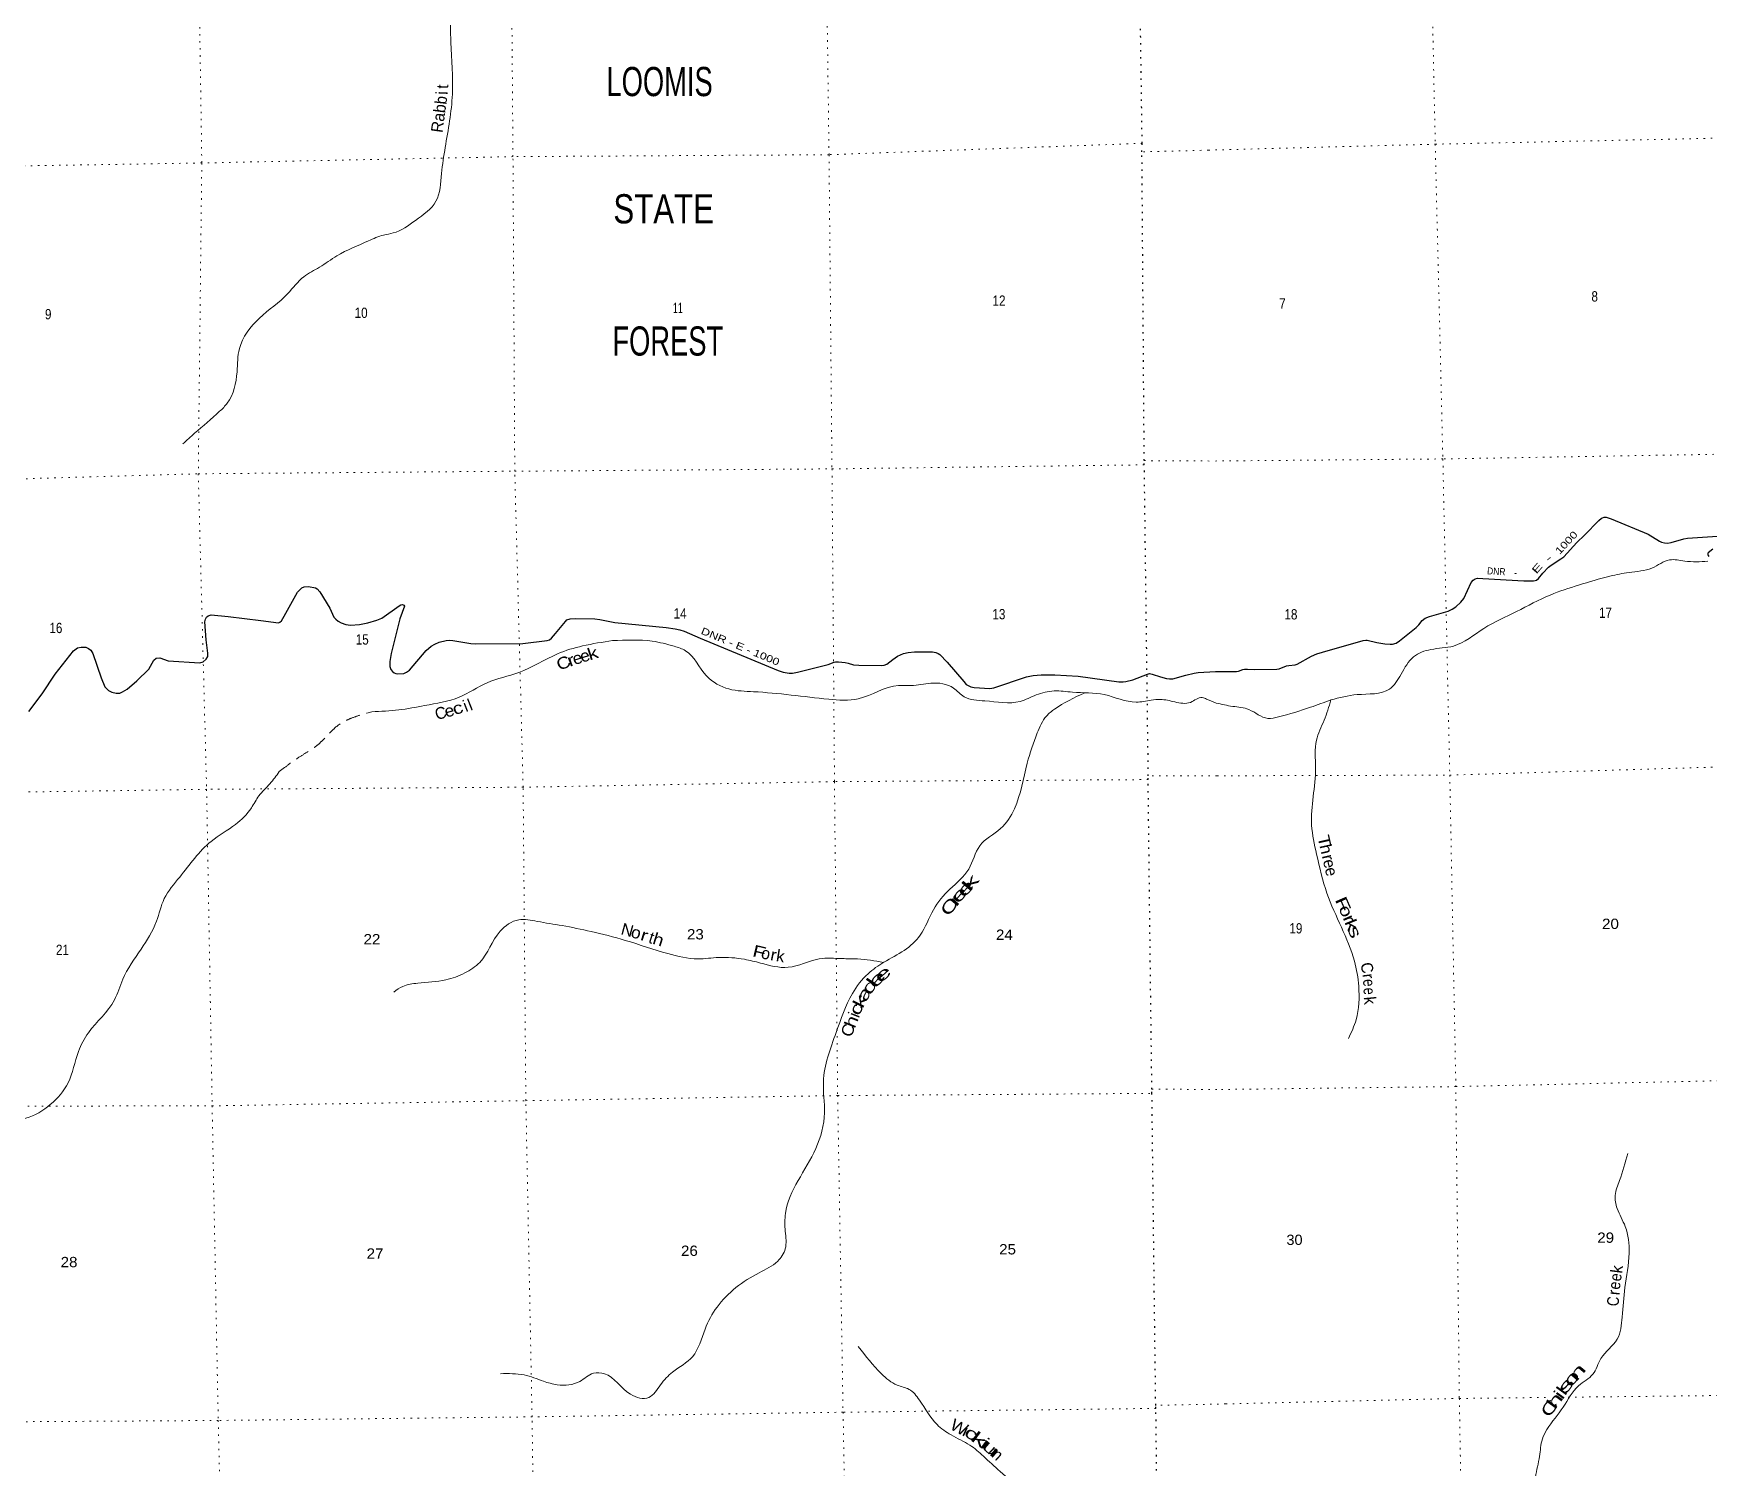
# Model space of a CAD drawing. Header units: feet. Extents: x 242557 to 489137, y 368785 to 557307.
# Drawn here: x 284176 to 312632, y 462692 to 487044 of the extents above; entities that cross this region are included whole.
import ezdxf
from ezdxf.enums import TextEntityAlignment as Align

# ---------------------------------------------------------------- set-up
doc = ezdxf.new("R2010")
doc.units = ezdxf.units.FT
doc.header["$LTSCALE"] = 80
for name, pattern in [('DOT_DASHED', [7.7, 5, -1.2, 0.3, -1.2]), ('DOTTED', [1.5, 0.3, -1.2]), ('MEDIUM_DASHED', [4.5, 3, -1.5])]:
    doc.linetypes.add(name, pattern=pattern)
for name, color, linetype, lineweight in [('29', 7, 'Continuous', 25), ('30', 7, 'Continuous', 35), ('39', 7, 'Continuous', 13), ('41', 7, 'Continuous', 13), ('44', 7, 'DOT_DASHED', 13), ('6', 7, 'DOTTED', 25), ('7', 7, 'DOTTED', 13)]:
    doc.layers.add(name, color=color, linetype=linetype, lineweight=lineweight)

msp = doc.modelspace()

# ---------------------------------------------------------------- linework, layer by layer
at = {"layer": '29'}
for points in [[(310524.31, 478527.31), (310767.34, 478774.14), (310811.35, 478811.06), (310833.51, 478821.95), (310858.68, 478832.38), (310894.18, 478827.64), (310979.49, 478804.53), (311608.43, 478539.43), (311798.2, 478423.7), (311836.15, 478403.72), (311883.49, 478391.88), (311933.19, 478389.51), (311996.89, 478399.2), (312210.1, 478460.56), (312275.29, 478471.32), (312784.89, 478509.45)], [(304258.27, 476207.17), (304570.23, 476208.32), (304612.84, 476209.5), (304649.22, 476216.34), (304719.34, 476245.03), (304752.03, 476248.67), (304797.44, 476249.76), (304918.11, 476241.75), (305296.82, 476249.76), (305340.98, 476255.95), (305461.8, 476304.81), (305500.36, 476313.71), (305609.34, 476321.81), (305644.73, 476332.65), (305888.79, 476468.82), (305980.81, 476507.91), (306072.1, 476537.09), (306766.57, 476734.08), (306811.54, 476741.19), (306834.57, 476741.95), (306999.04, 476702.62), (307131.05, 476679.61), (307224.12, 476672.56), (307261.22, 476673.69), (307325.13, 476692.63), (307381.28, 476728.19), (307667.76, 476956.26), (307708.54, 477000.51), (307769.41, 477077.59), (307819.77, 477114.19), (307890.01, 477142.63), (308206.65, 477231.68), (308278.92, 477268.13), (308339.23, 477309.09), (308425.66, 477388.91), (308473.05, 477447.23), (308601.07, 477718.79), (308633.94, 477761.91), (308667.03, 477782.79), (308709.67, 477792.7), (308796.47, 477791.35), (309497.41, 477748.17), (309656.37, 477748.89), (309687.14, 477753.62), (309708.44, 477763.1), (309741.8, 477789.3), (309819.56, 477879.82), (309911.38, 477978.7), (309959.32, 478016.5), (310122.07, 478120.34), (310172.32, 478158.6), (310397.77, 478398.79), (310524.31, 478527.31)], [(312702.76, 478289.35), (312628.73, 478223.18), (312619.55, 478210.7), (312619.55, 478191.76), (312624.28, 478179.91), (312639.61, 478164.72)], [(287110.56, 476749.04), (287089.47, 477051.05), (287098.88, 477095.95), (287115.96, 477130.13), (287145.85, 477155.77), (287193.57, 477172.44), (287484.73, 477142.89), (288038.95, 477077.09), (288338.4, 477037.65), (288362.87, 477046.81), (288388.49, 477072.45), (288436.64, 477150.84), (288663.32, 477555.39), (288734.38, 477632.21), (288772.81, 477649.3), (288846.66, 477652.4), (288964.97, 477632.21), (288994.86, 477615.12), (289038.31, 477564.08), (289212.15, 477285.78), (289280.96, 477134.42), (289310.85, 477098.09), (289354.41, 477065.23), (289400.53, 477033.99), (289481.66, 477008.36), (289562.79, 476995.54), (289714.76, 477009.05), (289857.44, 477033.99), (290011.16, 477081), (290095.59, 477114.68), (290386.94, 477324.56), (290418.97, 477343.82), (290446.72, 477345.92), (290468.07, 477335.25), (290476.61, 477320.28), (290402.45, 477103.64), (290252.64, 476515.35), (290228.95, 476380.24), (290228.95, 476294.78), (290248.88, 476241), (290273.79, 476207.2), (290301.54, 476187.96), (290331.44, 476177.29), (290367.49, 476171.15), (290468.08, 476175.14), (290515.05, 476196.51), (290561.7, 476234.13), (290846.5, 476567.43), (290933.53, 476640.89), (290993.31, 476676.16), (291067.21, 476705.64), (291185.47, 476733.84), (291240.98, 476740.25), (291300.47, 476737.27), (291608.31, 476683.9), (291682.95, 476677.23), (292491.77, 476686.23), (292902.13, 476736.08), (292940.53, 476747.74), (292974.69, 476773.38), (293044.68, 476852.31), (293215.38, 477059.95), (293239.45, 477085.31), (293292.82, 477104.54), (293387.65, 477112.34), (293713.44, 477102.4), (293795.55, 477093.56), (294050.88, 477043.02), (294926.3, 476956.43), (295077.78, 476934.69), (295156.78, 476917.6), (295228.28, 476894.86), (295503.29, 476778.22), (296824.29, 476227.51), (296910.59, 476195.77), (297016.44, 476180.51), (297069.83, 476183.71), (297152.57, 476199.36), (297675.04, 476330.39)], [(284098.79, 475531.77), (284321.83, 475831.37), (284546.14, 476163.26), (284857.04, 476561.83), (284921.09, 476613.1), (284987.33, 476625.21), (285066.27, 476621.65), (285113.25, 476600.28), (285151.68, 476570.37), (285185.54, 476514.86), (285328.23, 476100.72), (285390.81, 475946.52), (285450.18, 475885.75), (285506.1, 475856.79), (285578.7, 475843.97), (285642.75, 475843.97), (285688.73, 475863.05), (285766.58, 475908.06), (285932.48, 476052.21), (286133.7, 476248.46), (286219.22, 476399.45), (286262.48, 476436.97), (286321.71, 476442.18), (286465.25, 476391.26), (287004.66, 476355.36), (287060.45, 476373.82), (287111.69, 476420.82), (287137.31, 476463.55), (287135.97, 476521.75), (287110.56, 476749.04)], [(297675.04, 476330.39), (297780.81, 476370.65), (297802.17, 476373.85), (297852.51, 476374.9), (297966.57, 476363.17), (298016.41, 476352.49), (298105.34, 476323.65), (298198.74, 476318.4), (298579.34, 476310.83), (298626.31, 476319.37), (298670.37, 476335.38), (298775.5, 476412.43), (298856.9, 476468.93), (298957.26, 476513.79), (299036.25, 476533.02), (299145.59, 476546.04), (299450.45, 476541.57), (299505.99, 476533.03), (299545.71, 476514.98), (299572.17, 476498.84), (299700.4, 476367.32), (299978.32, 476036.99), (300018.42, 475991.43), (300054.71, 475970.06), (300101.68, 475948.7), (300158.11, 475938.3), (300421.95, 475923.06), (300491.09, 475931.91), (301047.53, 476119.62), (301158.57, 476144.19), (301297.35, 476152.74), (301528.8, 476155.61), (301924.7, 476132.52), (302616.8, 476035.63), (302687.3, 476032.03), (302734.27, 476038.44), (302854.1, 476067.35), (303103.64, 476164.5), (303137.8, 476173.04), (303178.61, 476165.62), (303320.85, 476120.51), (303423.91, 476091.86), (303477.28, 476083.31), (303530.67, 476084.39), (303749.9, 476146.59), (303893.63, 476183.73), (303962.72, 476189.84), (304258.27, 476207.17)]]:
    msp.add_lwpolyline(points, dxfattribs=at)
at = {"layer": '39'}
for points in [[(293120.65, 491064.32), (292672.76, 490476.66), (292622.11, 490360.42), (292560.86, 490031.37), (292428, 489630.29), (291979.43, 488999.35), (291834.36, 488723.64), (291437.89, 488000.38), (291281.11, 487457.16), (291268.25, 486893.97), (291293.01, 486015.46), (291170.57, 485110.29), (291109.18, 484667.83), (291013.9, 484196.47), (290665.4, 483870.91), (290288.76, 483656.28), (290123.51, 483621.23), (289866.3, 483521.93), (289330.54, 483268.3), (289034.44, 483075.21), (288766.14, 482912.95), (288495.85, 482627.13), (288013.41, 482208.29), (287674.15, 481692.52), (287634.19, 481299), (287469.12, 480767.8), (287337.97, 480627.99), (286913.42, 480254.63), (286714.2, 480073.23)], [(306217.64, 475726.56), (306662.59, 475817.19), (307212.46, 475910.7), (307408.97, 476162.22), (307622.61, 476460.71), (307915.05, 476582.79), (308297.88, 476642.12), (308816.81, 476941.48), (309372.4, 477229.52), (309942.35, 477507.76), (310425.82, 477676.71), (310958.2, 477828.54), (311282.28, 477892.61), (311670.85, 477966.25), (311971.01, 478104.7), (312228.26, 478084.22), (312619.36, 478080.53)], [(289924.76, 475525.63), (290381.3, 475557.25), (290820.96, 475631.12), (291407.1, 475774.18), (291882.37, 476016.71), (292421.43, 476193.44), (293079.51, 476509.79), (293504, 476644.17), (294014.19, 476733.36)], [(294014.19, 476733.36), (294687.81, 476723.91), (295061.36, 476638.76), (295252.73, 476562.85), (295609.74, 476135.2), (295991.65, 475912.48), (296407.01, 475866.49), (297685.28, 475739.14), (298188.73, 475747.22), (298872.59, 475972.84), (299087.01, 475970.21), (299420.01, 476012), (299805.69, 475927.05), (299988.13, 475780.11), (300337.15, 475710.78), (300937.95, 475702.18), (301211.17, 475811.87), (301515.43, 475879.53), (301827.24, 475858.2), (302367.92, 475816.24), (302910.02, 475689.25), (303164.31, 475721.68), (303319.83, 475734.29), (303563.19, 475693.64), (303832.31, 475685.81), (304031.16, 475767.97), (304106.44, 475740.83), (304265.58, 475673.8)], [(302026.9, 475842.49), (301522.58, 475571.82), (301385.03, 475452.16), (301228, 475166.12), (301058.58, 474653.08), (300840.91, 473880.04), (300603.85, 473542.09), (300252.76, 473250.92), (300065.21, 472855.04), (299745.29, 472513.74), (299463.92, 472164.95), (299240.58, 471732.04), (298621.25, 471274.56)], [(304265.58, 475673.8), (304550.15, 475617.29), (304824.34, 475562.77), (305145.15, 475414.13), (305324.55, 475438.46), (305870.8, 475602.76), (306217.64, 475726.56)], [(306217.64, 475726.56), (306102.26, 475381.21), (305970.42, 475042.06), (305956.69, 474575.98), (305889.74, 473602.43), (305973.75, 473106.17), (306150.48, 472443.94), (306396.07, 471866.31), (306617.31, 471292.17), (306689.66, 470864.5), (306645.89, 470296.49), (306515.65, 469975.59)], [(283018.46, 468837.28), (283470.15, 468674.42), (284045.31, 468626.93), (284462.15, 468856.38), (284763.43, 469223.71), (284938.58, 469757.1), (285109.25, 470073.73), (285550.95, 470631.65), (285692.74, 470982.24), (286003.8, 471491.49), (286264.84, 471967.53), (286397.97, 472352.41), (286660.84, 472719.12), (287194.77, 473325.1), (287606.59, 473613.19), (287876.98, 473892.94), (288007.04, 474097.54), (288191.7, 474303.02), (288352.07, 474510.12)], [(298614.26, 471269.42), (298177.45, 471328.2), (297912.41, 471334.08), (297524.18, 471329.88), (296996.71, 471185.74), (296524.26, 471259.17), (296252.21, 471321.64), (295820.91, 471353.2), (295461.32, 471329.21), (294954.23, 471418.29), (294230.49, 471643.62), (293647.55, 471794.26), (293156.46, 471893.72), (292734.6, 471965.94), (292418.64, 471993.28), (292104.38, 471797.88), (291757.24, 471269.83), (291501.37, 471089.54), (291181.75, 470973.03), (290703.37, 470916.76), (290449.46, 470862.06), (290295.33, 470766.44)], [(298621.25, 471274.56), (298353.53, 471077.88), (298090.12, 470743.56), (297811.99, 470078.91), (297595.4, 469241.09), (297614.29, 468714.86), (297466.67, 468106.98), (296951.09, 467007.16), (296948.06, 466703.35), (296946.99, 466403.61), (296819.01, 466194.99), (296502.73, 465999.56), (295788.41, 465417.02), (295584.31, 465043.15), (295371.69, 464573.96), (295034.24, 464313.39), (294827.55, 464095.41), (294630.89, 463881.64), (294318.54, 463935.37), (293875.87, 464284.69), (293689.69, 464291.83), (293459.4, 464154.48), (293074.07, 464097.68), (292840.51, 464156.71), (292511.1, 464262.81), (292110.3, 464284.74)], [(311258.75, 468023.93), (311119.55, 467563.1), (311046.36, 467312.36), (311079.64, 467092.38), (311218.05, 466783.67), (311284.84, 466333.6), (311213.1, 465750.77), (311165.89, 465245.46), (311079.33, 464870.88), (310803.68, 464542.63), (310666.19, 464274.22), (310425.92, 464080.42), (310165.2, 463718.08), (309886.7, 463337.11), (309809.43, 463177.4), (309761.55, 462880.66), (309692.63, 462530.78), (309694.76, 462168.34), (309730.46, 461841.09), (309730.86, 461650.87)], [(298188.1, 464744.67), (298582.04, 464285.21), (298848.19, 464091.01), (299049.61, 464019.31), (299226.56, 463837.86), (299526.75, 463421.45), (299764.29, 463245.02), (300084.7, 463071.94), (300316.38, 462883.27), (300595.74, 462624.48), (300911.2, 462262.99), (300968.12, 461881.16), (301036.44, 461665.56), (301120.88, 461573.76), (301301.34, 461546.28), (301461.57, 461639.97), (301573.85, 461819.99), (301712.85, 461852.59), (301926.5, 461653.5), (302100.33, 461544.09)]]:
    msp.add_spline(points, degree=3, dxfattribs=at)
at = {"layer": '39', "linetype": 'MEDIUM_DASHED'}
msp.add_spline([(288352.07, 474510.12), (288707.78, 474766.94), (289009.81, 474968.22), (289356.18, 475299.82), (289580.71, 475418.85), (289924.76, 475525.63)], degree=3, dxfattribs=at)
at = {"layer": '6'}
msp.add_lwpolyline([(303270.74, 461560.79), (303243.44, 463695.7), (303240.57, 463746.28), (303176.51, 469045.02), (303175.33, 469115.88), (303111.94, 474374.12), (303114.94, 474436.95), (303047.11, 479719.43), (303045.93, 479790.29), (303007.04, 485034.75), (303010.71, 485178.6), (302936.61, 490473.12), (302864.93, 495743.39), (302869.75, 495818.39), (302799.48, 500582.93)], dxfattribs=at)
at = {"layer": '7'}
for p, q in [((304136.44, 485063.51), (303007.04, 485034.75)), ((303045.93, 479790.29), (304209.06, 479783.85)), ((304282.61, 474437.88), (303114.94, 474436.95)), ((303175.33, 469115.88), (304355.87, 469111.71)), ((304429.32, 463772.22), (303240.57, 463746.28))]:
    msp.add_line(p, q, dxfattribs=at)
for points in [[(286794.15, 507395.84), (286806.88, 506259.99), (286860.85, 500963.9), (286928.61, 495588.5), (286954.71, 490273.61), (287035.09, 484845.53), (286975.44, 479567.08), (287117.35, 474208.84), (287211, 468833.62), (287314.21, 463490.95), (287364.46, 461348.56)], [(297368.13, 507535.68), (297384.45, 506402.89), (297456.87, 501088.09), (297527.57, 495755.03), (297618.72, 490408.12), (297690.91, 484985.98), (297741.42, 479650.57), (297783.44, 474339.33), (297837.93, 469008.03), (297929.6, 463630.76), (297969.47, 461488.79)], [(292673.96, 461418.13), (292646.32, 463552.13), (292540.64, 468921.09), (292494.37, 474244.41), (292352.33, 479610.75), (292321.94, 484952.56), (292278.5, 490348.83), (292271.56, 490983.4)], [(307873.92, 490562.9), (307875.93, 490516.06), (307989.92, 485164.69), (308118.87, 479819.43), (308236.25, 474449.6), (308339.21, 469180.7), (308398.77, 463864.23), (308438.44, 461632.21)], [(304136.44, 485063.51), (307989.92, 485164.69), (313290.9, 485277.11), (318631.52, 485335.76), (323955.15, 485430.46), (329316.34, 485473.37), (331198.41, 485498.75)], [(303010.71, 485178.6), (297690.91, 484985.98), (292321.94, 484952.56), (287035.09, 484845.53), (281699.38, 484757.96), (276333.78, 484765.1), (273723.68, 484727)], [(326256.38, 480142.69), (324047.91, 480076.27), (318687.91, 479980.74), (313442.59, 479910.09), (308118.87, 479819.43), (304209.06, 479783.85)], [(273789.5, 479410.69), (276347.42, 479457.45), (281650.92, 479414.89), (286975.44, 479567.08), (292352.33, 479610.75), (297741.42, 479650.57), (303047.11, 479719.43)], [(304282.61, 474437.88), (308236.25, 474449.6), (313515.93, 474610.14), (318833.07, 474633.82), (324165.71, 474777.33), (326377.48, 474787.12)], [(303111.94, 474374.12), (297783.44, 474339.33), (292494.37, 474244.41), (287117.35, 474208.84), (281819.92, 474129.99), (276464.29, 474145.38), (273855.49, 474079.83)], [(304355.87, 469111.71), (308335.63, 469160.36), (313650.62, 469279.18), (318911.69, 469279.31), (324293.74, 469383.45), (325961.98, 469376.82)], [(273921.64, 468736.95), (276581.49, 468813.07), (281918.45, 468825.73), (287211, 468833.62), (292540.64, 468921.09), (297837.93, 469008.03), (303176.51, 469045.02)], [(304429.32, 463772.22), (308398.77, 463864.23), (309904.45, 463881.33)], [(310245.18, 463885.2), (313737.32, 463924.85), (319080.42, 463963.3), (324386.22, 464041.4), (324729.55, 464059.33)], [(303243.44, 463695.7), (297929.6, 463630.76), (292646.32, 463552.13), (287314.21, 463490.95), (281983.69, 463456.13), (279412.57, 463451.09)]]:
    msp.add_lwpolyline(points, dxfattribs=at)

# ---------------------------------------------------------------- texts
at = {"layer": '30'}
for s, rotation, width, p in [('1000', 46.813, 1.3, (310260.96, 478356.54)), ('E', 49.336, 1.65, (309764.97, 477923.68)), ('-', 38.255, 1.85, (309950.67, 478089.63)), ('DNR', 356.475, 0.9, (309023.55, 477851.1)), ('DNR - E - 1000', 337.369, 1.3, (296161.82, 476579.52))]:
    msp.add_text(s, height=120, rotation=rotation, dxfattribs=dict(at, width=width)).set_placement(p, align=Align.CENTER)
msp.add_text('-', height=120, rotation=356.475, dxfattribs=at).set_placement((309353.17, 477827.19), align=Align.CENTER)
at = {"layer": '41'}
for s, rotation, p in [('i', 87.488, (291213.2, 486030.14)), ('t', 87.558, (291223.23, 486137.93)), ('b', 82.488, (291178.39, 485758.25)), ('R', 82.105, (291136.32, 485445.74)), ('a', 82.488, (291159.25, 485613.05)), ('C', 14.922, (291118.7, 475408.71)), ('i', 21.687, (291550.17, 475529.97)), ('l', 21.509, (291628.15, 475552.55)), ('e', 282.962, (306096.94, 472924.57)), ('e', 282.962, (306128.85, 472788.97)), ('t', 342.151, (294645.88, 471596.5)), ('o', 348.825, (296598.64, 471326.02)), ('r', 277.468, (306757.05, 471023.27)), ('k', 275.556, (306781.03, 470614.21)), ('i', 68.427, (298207.78, 470343.47)), ('k', 82.879, (311171.11, 466046.67)), ('r', 84.645, (311123.84, 465655.66)), ('m', 317.711, (300459.44, 462866.75))]:
    msp.add_text(s, height=200, rotation=rotation, dxfattribs=at).set_placement(p, align=Align.CENTER)
for s, rotation, width, p in [('b', 83.488, 0.95, (291198.17, 485901.7)), ('C', 23.535, 1.2, (293217.99, 476264.7)), ('r', 20.477, 1.35, (293340.53, 476308.38)), ('e', 16.775, 1.1, (293443.63, 476342.18)), ('e', 16.502, 1.1, (293570.35, 476381.9)), ('k', 17.916, 1.3, (293707.41, 476423.1)), ('e', 15.366, 1.1, (291265.79, 475447.38)), ('c', 18.65, 1.3, (291413.07, 475493.83)), ('T', 282.539, 1.25, (306009.77, 473308.26)), ('h', 282.539, 1.1, (306040.86, 473172.9)), ('r', 282.962, 1.15, (306073.61, 473030.52)), ('e', 46.855, 1.95, (300079.2, 472460.56)), ('k', 48.855, 2.1, (300166.24, 472557.08)), ('r', 50.284, 2.05, (299904.9, 472267.69)), ('e', 50.284, 1.8, (299974.86, 472357.3)), ('F', 293.564, 1.6, (306331.52, 472217.88)), ('C', 51.93, 1.55, (299810.77, 472153.68)), ('o', 293.564, 1.3, (306381.72, 472102.69)), ('N', 344.836, 1.05, (294239.49, 471724.07)), ('o', 343.565, 1.1, (294387.18, 471681.06)), ('r', 342.151, 1.3, (294526.78, 471637.17)), ('r', 293.236, 1.45, (306439.14, 471972.45)), ('k', 291.806, 1.4, (306478.39, 471869.25)), ('s', 291.806, 1.5, (306529.1, 471752.52)), ('h', 342.556, 1.2, (294763.96, 471563.07)), ('F', 346.573, 1.35, (296484.1, 471351.4)), ('r', 348.825, 1.1, (296730.73, 471299.92)), ('k', 351.243, 1.05, (296851.96, 471280.9)), ('C', 281.243, 0.95, (306735.06, 471157.89)), ('d', 55.986, 1.8, (298459.17, 470806.96)), ('e', 46.155, 2, (298570.74, 470918.35)), ('e', 41.303, 1.9, (298667.24, 470998.71)), ('e', 274.777, 0.85, (306766.62, 470915.47)), ('k', 63.326, 1.55, (298308.39, 470567.55)), ('a', 60.151, 1.55, (298373.29, 470684.93)), ('e', 273.56, 0.8, (306772.74, 470774.96)), ('c', 66.045, 1.45, (298242.66, 470440.73)), ('C', 70.531, 1.1, (298105.38, 470085.32)), ('h', 68.427, 1.3, (298163.19, 470227.51)), ('e', 82.879, 0.9, (311131.25, 465772.08)), ('e', 82.879, 0.9, (311152.1, 465912.27)), ('C', 84.68, 0.85, (311109.71, 465505.04)), ('n', 50.022, 1.95, (310476.22, 464246.96)), ('s', 54.26, 1.95, (310285.64, 464028.16)), ('o', 51.26, 1.75, (310378.54, 464142.42)), ('C', 53.799, 1.5, (310008.54, 463642.36)), ('h', 53.799, 1.75, (310098.4, 463768.17)), ('i', 54.267, 1.5, (310175.11, 463868.36)), ('l', 54.267, 1.45, (310219.4, 463936.1)), ('W', 331.2, 1.1, (299851.52, 463288.35)), ('i', 334.06, 1.15, (299969.65, 463229.03)), ('c', 331.745, 1.6, (300064.18, 463181.68)), ('k', 323.25, 1.95, (300183.29, 463088.08)), ('i', 323.25, 1.55, (300283.72, 463022.01)), ('u', 319.435, 2, (300375.11, 462945.36))]:
    msp.add_text(s, height=200, rotation=rotation, dxfattribs=dict(at, width=width)).set_placement(p, align=Align.CENTER)
at = {"layer": '44'}
for s, width, p in [('LOOMIS', 0.7, (293910.12, 485980.56)), ('STATE', 0.8, (294027.36, 483819.19)), ('FOREST', 0.7, (294010.62, 481573.97))]:
    msp.add_text(s, height=495.8, dxfattribs=dict(at, width=width)).set_placement(p)
at = {"layer": '7'}
for s, width, p in [('8', 0.85, (310642.93, 482492.42)), ('9', 0.85, (284370.56, 482190.17)), ('10', 0.85, (289631.28, 482213.78)), ('11', 0.65, (295038.12, 482296.68)), ('12', 0.85, (300467.99, 482420.11)), ('7', 0.85, (305338.61, 482370.96)), ('14', 0.85, (295050.6, 477107.87)), ('13', 0.85, (300465.74, 477096.01)), ('18', 0.85, (305427.39, 477093.27)), ('17', 0.85, (310770.63, 477120.66)), ('16', 0.85, (284446.09, 476862.14)), ('15', 0.85, (289650.37, 476666.33)), ('23', 1.1, (295277.58, 471659.78)), ('24', 1.1, (300526.74, 471652.41)), ('19', 0.85, (305511.42, 471761.08)), ('20', 1.1, (310823.65, 471837.32)), ('21', 0.85, (284557.49, 471395.7)), ('22', 1.1, (289782.88, 471576.03)), ('29', 1.1, (310742.03, 466507.91)), ('27', 1.1, (289835.6, 466237.9)), ('26', 1.1, (295176.31, 466285.36)), ('25', 1.1, (300580.82, 466309.98)), ('30', 1.05, (305461.94, 466471.33)), ('28', 1.1, (284637.39, 466093.38))]:
    msp.add_text(s, height=175, dxfattribs=dict(at, width=width)).set_placement(p)

doc.saveas('drawing.dxf')
